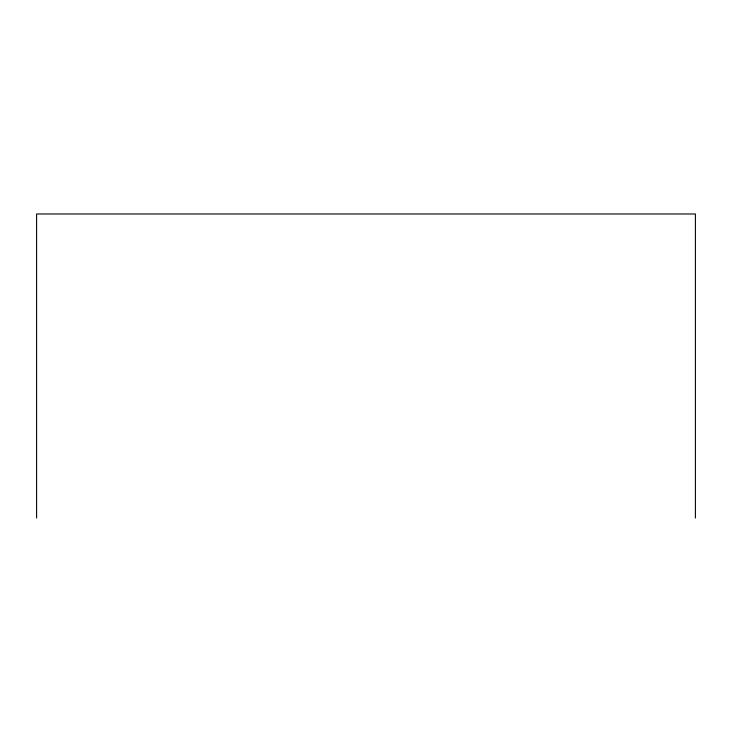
<?xml version="1.0" encoding="UTF-8"?>
<svg xmlns="http://www.w3.org/2000/svg" width="732" height="732" viewBox="0 0 732 732"><rect width="100%" height="100%" fill="white"/><g stroke="black" fill="none" stroke-linecap="round" stroke-linejoin="round"><path stroke-width="1.1" d="M695.4 518.018L695.4 213.982L36.6 213.982L36.6 518.018"/></g></svg>
